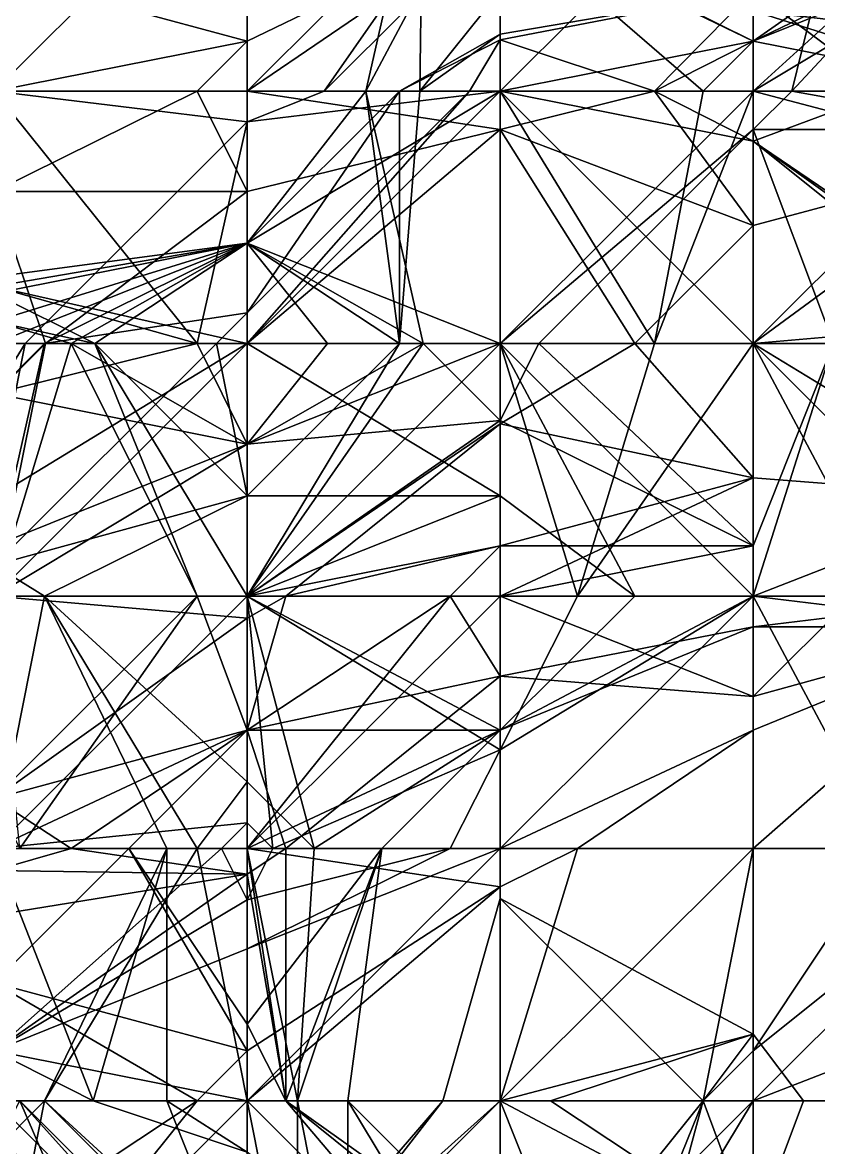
# Model space of a CAD drawing. Header units: metres. Extents: x 15 to 162, y 15 to 204.
# Drawn here: x 55.58 to 74.77, y 163.13 to 190.24 of the extents above; entities that cross this region are included whole.
import ezdxf

# ---------------------------------------------------------------- set-up
doc = ezdxf.new("R2010")
doc.units = ezdxf.units.M

msp = doc.modelspace()

# ---------------------------------------------------------------- linework, layer by layer
at = {"layer": 'fALFF_NINET_XXX_pre-post.nii', "color": 116, "linetype": 'CONTINUOUS'}
for points in [[(54.9, 194.04883, 59.032257), (54.9, 188.58333, 54.465862), (61, 194.66667, 56.267063)], [(54.9, 188.58333, 54.465862), (61, 188.58333, 54.328125), (61, 194.66667, 56.267063)], [(62.858593, 188.58333, 53.129032), (67.1, 194.66667, 54.328125), (61, 188.58333, 54.328125)], [(61, 188.58333, 54.328125), (67.1, 194.66667, 54.328125), (61, 194.66667, 56.267063)], [(62.858593, 188.58333, 53.129032), (67.1, 192.81316, 53.129032), (67.1, 194.66667, 54.328125)], [(67.1, 194.66667, 69.93939), (67.1, 188.58333, 68.49136), (63.85737, 188.58333, 70.83871)], [(65.24141, 194.66667, 70.83871), (67.1, 194.66667, 69.93939), (63.85737, 188.58333, 70.83871)], [(65.16258, 188.58333, 76.741936), (65.24141, 194.66667, 70.83871), (63.85737, 188.58333, 70.83871)], [(67.1, 191.0023, 76.741936), (65.24141, 194.66667, 70.83871), (65.16258, 188.58333, 76.741936)], [(73.2, 188.58333, 69.04007), (67.1, 188.58333, 68.49136), (73.2, 194.66667, 66.10676)], [(73.2, 194.66667, 66.10676), (67.1, 188.58333, 68.49136), (67.1, 194.66667, 69.93939)], [(73.2, 188.58333, 69.04007), (73.2, 194.66667, 66.10676), (79.3, 194.13708, 64.935486)], [(79.3, 188.58333, 75.84261), (75.62559, 194.66667, 70.83871), (73.2, 190.51546, 76.741936)], [(75.62559, 194.66667, 70.83871), (74.129295, 188.58333, 70.83871), (79.3, 194.13708, 64.935486)], [(79.3, 188.58333, 75.84261), (74.129295, 188.58333, 70.83871), (75.62559, 194.66667, 70.83871)], [(74.129295, 188.58333, 70.83871), (73.2, 188.58333, 69.04007), (79.3, 194.13708, 64.935486)], [(54.9, 191.4329, 94.451614), (61, 193.92526, 94.451614), (61, 189.79034, 100.354836)], [(61, 193.92526, 94.451614), (67.1, 192.73454, 100.354836), (61, 189.79034, 100.354836)], [(73.2, 189.79034, 47.225807), (73.2, 193.92526, 53.129032), (67.1, 192.81316, 53.129032)], [(67.1, 192.73454, 100.354836), (73.2, 193.92526, 100.354836), (73.2, 189.79034, 106.258064)], [(79.3, 192.73454, 47.225807), (79.3, 194.04883, 53.129032), (73.2, 189.79034, 47.225807)], [(73.2, 189.79034, 47.225807), (79.3, 194.04883, 53.129032), (73.2, 193.92526, 53.129032)], [(73.2, 193.92526, 100.354836), (79.3, 192.2477, 106.258064), (73.2, 189.79034, 106.258064)], [(67.1, 188.58333, 50.36384), (67.1, 192.81316, 53.129032), (62.858593, 188.58333, 53.129032)], [(71.989685, 188.58333, 47.225807), (67.1, 192.81316, 53.129032), (67.1, 188.58333, 50.36384)], [(71.989685, 188.58333, 47.225807), (73.2, 189.79034, 47.225807), (67.1, 192.81316, 53.129032)], [(67.1, 192.73454, 100.354836), (61, 188.58333, 101.52611), (61, 189.79034, 100.354836)], [(67.1, 188.58333, 105.35874), (61, 188.58333, 101.52611), (67.1, 192.73454, 100.354836)], [(67.1, 188.58333, 105.35874), (67.1, 192.73454, 100.354836), (73.2, 189.79034, 106.258064)], [(79.3, 192.73454, 47.225807), (73.2, 189.79034, 47.225807), (79.3, 188.58333, 43.197506)], [(79.3, 192.2477, 106.258064), (73.2, 188.58333, 107.42934), (73.2, 189.79034, 106.258064)], [(79.3, 188.58333, 109.81394), (73.2, 188.58333, 107.42934), (79.3, 192.2477, 106.258064)], [(54.9, 188.58333, 97.21681), (54.9, 191.4329, 94.451614), (61, 189.79034, 100.354836)], [(67.1, 191.0023, 76.741936), (65.16258, 188.58333, 76.741936), (67.1, 189.96095, 82.645164)], [(67.1, 191.0023, 76.741936), (67.1, 189.96095, 82.645164), (73.2, 191.0023, 82.645164)], [(70.817184, 188.58333, 88.548386), (73.2, 191.0023, 82.645164), (67.1, 189.81902, 88.548386)], [(67.1, 189.81902, 88.548386), (73.2, 191.0023, 82.645164), (67.1, 189.96095, 82.645164)], [(70.817184, 188.58333, 88.548386), (73.2, 188.58333, 87.37711), (73.2, 191.0023, 82.645164)], [(76.442635, 188.58333, 82.645164), (79.3, 189.81902, 76.741936), (73.2, 191.0023, 82.645164)], [(73.2, 191.0023, 82.645164), (79.3, 189.81902, 76.741936), (73.2, 190.51546, 76.741936)], [(76.442635, 188.58333, 82.645164), (73.2, 191.0023, 82.645164), (73.2, 188.58333, 87.37711)], [(79.3, 188.58333, 75.84261), (73.2, 190.51546, 76.741936), (79.3, 189.81902, 76.741936)], [(54.9, 188.58333, 97.21681), (61, 189.79034, 100.354836), (59.78968, 188.58333, 100.354836)], [(59.78968, 188.58333, 100.354836), (61, 189.79034, 100.354836), (61, 188.58333, 101.52611)], [(65.16258, 188.58333, 76.741936), (64.674416, 188.58333, 82.645164), (67.1, 189.96095, 82.645164)], [(67.1, 189.96095, 82.645164), (64.674416, 188.58333, 82.645164), (67.1, 189.81902, 88.548386)], [(64.674416, 188.58333, 82.645164), (66.35657, 188.58333, 88.548386), (67.1, 189.81902, 88.548386)], [(66.35657, 188.58333, 88.548386), (67.1, 188.58333, 89.06228), (67.1, 189.81902, 88.548386)], [(70.817184, 188.58333, 88.548386), (67.1, 189.81902, 88.548386), (67.1, 188.58333, 89.06228)], [(67.1, 188.58333, 105.35874), (73.2, 189.79034, 106.258064), (70.817184, 188.58333, 106.258064)], [(70.817184, 188.58333, 106.258064), (73.2, 189.79034, 106.258064), (73.2, 188.58333, 107.42934)], [(73.2, 188.58333, 46.05453), (73.2, 189.79034, 47.225807), (71.989685, 188.58333, 47.225807)], [(79.3, 188.58333, 43.197506), (73.2, 189.79034, 47.225807), (73.2, 188.58333, 46.05453)], [(61, 187.84192, 53.129032), (61, 188.58333, 54.328125), (54.9, 188.58333, 54.465862)], [(61, 187.84192, 53.129032), (54.9, 188.58333, 54.465862), (59.78968, 182.5, 59.032257)], [(54.9, 183.87762, 59.032257), (59.78968, 182.5, 59.032257), (54.9, 188.58333, 54.465862)], [(54.9, 186.16437, 100.354836), (54.9, 188.58333, 97.21681), (59.78968, 188.58333, 100.354836)], [(54.9, 186.16437, 100.354836), (59.78968, 188.58333, 100.354836), (61, 186.16437, 106.258064)], [(59.78968, 188.58333, 100.354836), (61, 188.58333, 101.52611), (61, 186.16437, 106.258064)], [(61, 187.84192, 53.129032), (67.1, 188.58333, 50.36384), (62.858593, 188.58333, 53.129032)], [(61, 187.84192, 53.129032), (61, 182.5, 48.786606), (67.1, 188.58333, 50.36384)], [(61, 182.5, 48.786606), (67.1, 182.5, 47.94526), (67.1, 188.58333, 50.36384)], [(61, 187.84192, 53.129032), (62.858593, 188.58333, 53.129032), (61, 188.58333, 54.328125)], [(65.24141, 182.5, 70.83871), (63.85737, 188.58333, 70.83871), (61, 184.91896, 64.935486)], [(63.85737, 188.58333, 70.83871), (67.1, 188.58333, 68.49136), (61, 184.91896, 64.935486)], [(67.1, 188.58333, 68.49136), (67.1, 182.5, 69.93939), (61, 184.91896, 64.935486)], [(61, 184.91896, 82.645164), (64.674416, 188.58333, 82.645164), (64.674416, 182.5, 76.741936)], [(61, 183.24141, 88.548386), (64.674416, 188.58333, 82.645164), (61, 184.91896, 82.645164)], [(66.35657, 188.58333, 88.548386), (64.674416, 188.58333, 82.645164), (61, 183.24141, 88.548386)], [(66.35657, 188.58333, 88.548386), (61, 183.24141, 88.548386), (61, 182.5, 89.74748)], [(66.35657, 188.58333, 88.548386), (61, 182.5, 89.74748), (67.1, 188.58333, 89.06228)], [(67.1, 188.58333, 89.06228), (61, 182.5, 89.74748), (67.1, 182.5, 90.89573)], [(61, 188.58333, 101.52611), (67.1, 188.58333, 105.35874), (67.1, 187.65657, 106.258064)], [(61, 186.16437, 106.258064), (61, 188.58333, 101.52611), (67.1, 187.65657, 106.258064)], [(65.24141, 182.5, 70.83871), (64.674416, 182.5, 76.741936), (63.85737, 188.58333, 70.83871)], [(64.674416, 182.5, 76.741936), (65.16258, 188.58333, 76.741936), (63.85737, 188.58333, 70.83871)], [(64.674416, 188.58333, 82.645164), (65.16258, 188.58333, 76.741936), (64.674416, 182.5, 76.741936)], [(70.817184, 182.5, 47.225807), (71.989685, 188.58333, 47.225807), (67.1, 188.58333, 50.36384)], [(67.1, 182.5, 47.94526), (70.817184, 182.5, 47.225807), (67.1, 188.58333, 50.36384)], [(73.2, 187.65657, 70.83871), (67.1, 182.5, 69.93939), (73.2, 188.58333, 69.04007)], [(73.2, 188.58333, 69.04007), (67.1, 182.5, 69.93939), (67.1, 188.58333, 68.49136)], [(73.2, 187.37633, 88.548386), (70.817184, 188.58333, 88.548386), (67.1, 188.58333, 89.06228)], [(73.2, 187.37633, 88.548386), (67.1, 188.58333, 89.06228), (73.2, 182.5, 91.68642)], [(73.2, 182.5, 91.68642), (67.1, 188.58333, 89.06228), (67.1, 182.5, 90.89573)], [(67.1, 187.65657, 106.258064), (67.1, 188.58333, 105.35874), (70.817184, 188.58333, 106.258064)], [(67.1, 187.65657, 106.258064), (70.817184, 188.58333, 106.258064), (73.2, 185.34956, 112.16129)], [(73.2, 188.58333, 46.05453), (70.817184, 182.5, 47.225807), (73.2, 182.5, 46.05453)], [(71.989685, 188.58333, 47.225807), (70.817184, 182.5, 47.225807), (73.2, 188.58333, 46.05453)], [(73.2, 188.58333, 87.37711), (70.817184, 188.58333, 88.548386), (73.2, 187.37633, 88.548386)], [(70.817184, 188.58333, 106.258064), (73.2, 188.58333, 107.42934), (73.2, 185.34956, 112.16129)], [(76.442635, 182.5, 41.322582), (79.3, 188.58333, 43.197506), (73.2, 182.5, 46.05453)], [(73.2, 182.5, 46.05453), (79.3, 188.58333, 43.197506), (73.2, 188.58333, 46.05453)], [(73.2, 187.65657, 70.83871), (73.2, 188.58333, 69.04007), (74.129295, 188.58333, 70.83871)], [(73.2, 187.65657, 70.83871), (74.129295, 188.58333, 70.83871), (79.3, 187.65657, 76.741936)], [(79.3, 182.5, 87.3493), (76.442635, 188.58333, 82.645164), (73.2, 187.37633, 88.548386)], [(76.442635, 188.58333, 82.645164), (73.2, 188.58333, 87.37711), (73.2, 187.37633, 88.548386)], [(73.2, 188.58333, 107.42934), (79.3, 188.58333, 109.81394), (79.3, 186.97491, 112.16129)], [(73.2, 185.34956, 112.16129), (73.2, 188.58333, 107.42934), (79.3, 186.97491, 112.16129)], [(74.129295, 188.58333, 70.83871), (79.3, 188.58333, 75.84261), (79.3, 187.65657, 76.741936)], [(61, 182.5, 48.786606), (61, 187.84192, 53.129032), (55.643436, 182.5, 53.129032)], [(61, 187.84192, 53.129032), (59.78968, 182.5, 59.032257), (55.643436, 182.5, 53.129032)], [(67.1, 187.65657, 106.258064), (61, 182.5, 109.81394), (61, 186.16437, 106.258064)], [(67.1, 182.5, 110.28637), (61, 182.5, 109.81394), (67.1, 187.65657, 106.258064)], [(73.2, 187.65657, 70.83871), (68.0293, 182.5, 70.83871), (67.1, 182.5, 69.93939)], [(67.1, 187.65657, 106.258064), (73.2, 185.34956, 112.16129), (70.34263, 182.5, 112.16129)], [(67.1, 187.65657, 106.258064), (70.34263, 182.5, 112.16129), (67.1, 182.5, 110.28637)], [(68.0293, 182.5, 70.83871), (73.2, 187.65657, 70.83871), (73.2, 182.5, 74.86701)], [(73.2, 187.65657, 70.83871), (79.3, 187.65657, 76.741936), (75.13742, 182.5, 76.741936)], [(73.2, 187.65657, 70.83871), (75.13742, 182.5, 76.741936), (73.2, 182.5, 74.86701)], [(79.3, 182.5, 87.3493), (73.2, 187.37633, 88.548386), (79.3, 183.24141, 88.548386)], [(73.2, 182.5, 91.68642), (79.3, 183.02957, 94.451614), (73.2, 187.37633, 88.548386)], [(73.2, 187.37633, 88.548386), (79.3, 183.02957, 94.451614), (79.3, 183.24141, 88.548386)], [(79.3, 186.97491, 112.16129), (73.2, 182.5, 114.92649), (73.2, 185.34956, 112.16129)], [(79.3, 182.5, 117.345055), (73.2, 182.5, 114.92649), (79.3, 186.97491, 112.16129)], [(54.9, 186.16437, 100.354836), (61, 186.16437, 106.258064), (56.13906, 182.5, 106.258064)], [(54.9, 186.16437, 100.354836), (56.13906, 182.5, 106.258064), (54.9, 182.5, 105.058975)], [(56.13906, 182.5, 106.258064), (61, 186.16437, 106.258064), (61, 182.5, 109.81394)], [(70.34263, 182.5, 112.16129), (73.2, 185.34956, 112.16129), (73.2, 182.5, 114.92649)], [(61, 182.5, 60.203533), (54.9, 183.87762, 59.032257), (61, 184.91896, 64.935486)], [(61, 184.91896, 64.935486), (54.9, 183.87762, 59.032257), (54.9, 184.10843, 64.935486)], [(56.758595, 182.5, 70.83871), (61, 184.91896, 64.935486), (54.9, 183.02957, 70.83871)], [(54.9, 183.02957, 70.83871), (61, 184.91896, 64.935486), (54.9, 184.10843, 64.935486)], [(54.9, 182.5, 81.473885), (56.110317, 182.5, 82.645164), (61, 184.91896, 82.645164)], [(54.9, 182.5, 81.473885), (61, 184.91896, 82.645164), (54.9, 183.70474, 76.741936)], [(57.32559, 182.5, 76.741936), (54.9, 183.70474, 76.741936), (61, 184.91896, 82.645164)], [(61, 184.91896, 82.645164), (56.110317, 182.5, 82.645164), (61, 183.24141, 88.548386)], [(56.758595, 182.5, 70.83871), (61, 182.5, 68.07352), (61, 184.91896, 64.935486)], [(61, 182.5, 80.29782), (57.32559, 182.5, 76.741936), (61, 184.91896, 82.645164)], [(62.93742, 182.5, 64.935486), (61, 182.5, 60.203533), (61, 184.91896, 64.935486)], [(65.24141, 182.5, 70.83871), (61, 184.91896, 64.935486), (61, 182.5, 68.07352)], [(62.93742, 182.5, 64.935486), (61, 184.91896, 64.935486), (67.1, 182.5, 69.93939)], [(61, 184.91896, 82.645164), (64.674416, 182.5, 76.741936), (61, 182.5, 80.29782)], [(61, 182.5, 60.203533), (59.78968, 182.5, 59.032257), (54.9, 183.87762, 59.032257)], [(54.9, 183.70474, 76.741936), (57.32559, 182.5, 76.741936), (54.9, 183.02957, 70.83871)], [(57.32559, 182.5, 76.741936), (56.758595, 182.5, 70.83871), (54.9, 183.02957, 70.83871)], [(56.110317, 182.5, 82.645164), (60.256565, 182.5, 88.548386), (61, 183.24141, 88.548386)], [(60.256565, 182.5, 88.548386), (61, 182.5, 89.74748), (61, 183.24141, 88.548386)], [(73.2, 182.5, 91.68642), (77.44141, 182.5, 94.451614), (79.3, 183.02957, 94.451614)], [(54.9, 178.79297, 53.129032), (61, 182.5, 48.786606), (55.643436, 182.5, 53.129032)], [(54.9, 178.79297, 53.129032), (54.9, 176.41667, 51.957756), (61, 182.5, 48.786606)], [(54.9, 176.41667, 51.957756), (61, 176.41667, 47.82535), (61, 182.5, 48.786606)], [(54.9, 181.29526, 59.032257), (54.9, 178.79297, 53.129032), (55.643436, 182.5, 53.129032)], [(59.78968, 182.5, 59.032257), (54.9, 181.29526, 59.032257), (55.643436, 182.5, 53.129032)], [(59.78968, 182.5, 59.032257), (61, 180.08104, 64.935486), (54.9, 181.29526, 59.032257)], [(54.9, 176.41667, 66.10676), (61, 180.08104, 64.935486), (56.758595, 182.5, 70.83871)], [(54.9, 176.41667, 66.10676), (56.758595, 182.5, 70.83871), (59.78968, 176.41667, 70.83871)], [(56.110317, 182.5, 82.645164), (54.9, 182.5, 81.473885), (54.9, 181.293, 82.645164)], [(54.9, 177.15808, 88.548386), (56.110317, 182.5, 82.645164), (54.9, 181.293, 82.645164)], [(60.256565, 182.5, 88.548386), (56.110317, 182.5, 82.645164), (54.9, 177.15808, 88.548386)], [(54.9, 177.15808, 88.548386), (61, 178.83563, 94.451614), (60.256565, 182.5, 88.548386)], [(54.9, 181.26433, 106.258064), (54.9, 182.5, 105.058975), (56.13906, 182.5, 106.258064)], [(56.13906, 182.5, 106.258064), (54.9, 176.41667, 109.81394), (54.9, 181.26433, 106.258064)], [(56.13906, 182.5, 106.258064), (61, 182.5, 109.81394), (54.9, 176.41667, 109.81394)], [(61, 182.5, 109.81394), (61, 176.41667, 110.9622), (54.9, 176.41667, 109.81394)], [(56.758595, 182.5, 70.83871), (61, 180.08104, 64.935486), (61, 182.5, 68.07352)], [(59.78968, 176.41667, 70.83871), (56.758595, 182.5, 70.83871), (57.32559, 182.5, 76.741936)], [(61, 176.41667, 72.00999), (57.32559, 182.5, 76.741936), (61, 178.83563, 76.741936)], [(61, 176.41667, 72.00999), (59.78968, 176.41667, 70.83871), (57.32559, 182.5, 76.741936)], [(61, 182.5, 80.29782), (61, 178.83563, 76.741936), (57.32559, 182.5, 76.741936)], [(59.78968, 182.5, 59.032257), (61, 182.5, 60.203533), (61, 180.08104, 64.935486)], [(60.256565, 182.5, 88.548386), (61, 178.83563, 94.451614), (61, 182.5, 89.74748)], [(67.1, 176.41667, 47.7397), (67.1, 182.5, 47.94526), (61, 176.41667, 47.82535)], [(67.1, 182.5, 47.94526), (61, 182.5, 48.786606), (61, 176.41667, 47.82535)], [(61, 180.08104, 64.935486), (61, 182.5, 60.203533), (62.93742, 182.5, 64.935486)], [(65.24141, 182.5, 70.83871), (61, 182.5, 68.07352), (61, 180.08104, 64.935486)], [(65.24141, 182.5, 70.83871), (61, 180.08104, 64.935486), (67.1, 180.64648, 70.83871)], [(62.93742, 182.5, 64.935486), (67.1, 182.5, 69.93939), (61, 180.08104, 64.935486)], [(67.1, 182.5, 69.93939), (67.1, 180.64648, 70.83871), (61, 180.08104, 64.935486)], [(64.674416, 182.5, 76.741936), (65.24141, 182.5, 70.83871), (61, 176.41667, 72.00999)], [(64.674416, 182.5, 76.741936), (61, 176.41667, 72.00999), (61, 178.83563, 76.741936)], [(65.24141, 182.5, 70.83871), (67.1, 180.64648, 70.83871), (61, 176.41667, 72.00999)], [(64.674416, 182.5, 76.741936), (61, 178.83563, 76.741936), (61, 182.5, 80.29782)], [(61, 182.5, 89.74748), (67.1, 178.83563, 94.451614), (67.1, 182.5, 90.89573)], [(61, 178.83563, 94.451614), (67.1, 178.83563, 94.451614), (61, 182.5, 89.74748)], [(67.1, 180.56787, 112.16129), (61, 176.41667, 110.9622), (67.1, 182.5, 110.28637)], [(67.1, 182.5, 110.28637), (61, 176.41667, 110.9622), (61, 182.5, 109.81394)], [(68.958595, 176.41667, 47.225807), (70.817184, 182.5, 47.225807), (67.1, 182.5, 47.94526)], [(67.1, 176.41667, 47.7397), (68.958595, 176.41667, 47.225807), (67.1, 182.5, 47.94526)], [(67.1, 180.64648, 70.83871), (67.1, 182.5, 69.93939), (68.0293, 182.5, 70.83871)], [(68.0293, 182.5, 70.83871), (73.2, 177.62367, 76.741936), (67.1, 180.64648, 70.83871)], [(70.34263, 176.41667, 94.451614), (67.1, 182.5, 90.89573), (67.1, 178.83563, 94.451614)], [(70.34263, 176.41667, 94.451614), (73.2, 176.41667, 90.34702), (67.1, 182.5, 90.89573)], [(73.2, 176.41667, 90.34702), (73.2, 182.5, 91.68642), (67.1, 182.5, 90.89573)], [(67.1, 180.56787, 112.16129), (67.1, 182.5, 110.28637), (70.34263, 182.5, 112.16129)], [(70.34263, 182.5, 112.16129), (73.2, 179.26624, 118.064514), (67.1, 180.56787, 112.16129)], [(68.0293, 182.5, 70.83871), (73.2, 182.5, 74.86701), (73.2, 177.62367, 76.741936)], [(73.2, 182.5, 46.05453), (68.958595, 176.41667, 47.225807), (73.2, 176.41667, 44.460613)], [(70.817184, 182.5, 47.225807), (68.958595, 176.41667, 47.225807), (73.2, 182.5, 46.05453)], [(70.34263, 182.5, 112.16129), (73.2, 182.5, 114.92649), (73.2, 179.26624, 118.064514)], [(76.442635, 176.41667, 41.322582), (76.442635, 182.5, 41.322582), (73.2, 182.5, 46.05453)], [(73.2, 176.41667, 44.460613), (76.442635, 176.41667, 41.322582), (73.2, 182.5, 46.05453)], [(73.2, 177.62367, 76.741936), (73.2, 182.5, 74.86701), (75.13742, 182.5, 76.741936)], [(73.2, 176.41667, 77.91321), (73.2, 177.62367, 76.741936), (75.13742, 182.5, 76.741936)], [(73.2, 176.41667, 77.91321), (75.13742, 182.5, 76.741936), (75.62559, 176.41667, 82.645164)], [(77.44141, 182.5, 94.451614), (73.2, 182.5, 91.68642), (79.3, 176.41667, 90.34702)], [(73.2, 182.5, 91.68642), (73.2, 176.41667, 90.34702), (79.3, 176.41667, 90.34702)], [(73.2, 182.5, 114.92649), (79.3, 182.5, 117.345055), (79.3, 178.79297, 118.064514)], [(73.2, 179.26624, 118.064514), (73.2, 182.5, 114.92649), (79.3, 178.79297, 118.064514)], [(54.9, 181.29526, 59.032257), (61, 180.08104, 64.935486), (54.9, 177.62367, 64.935486)], [(67.1, 180.64648, 70.83871), (67.1, 177.62367, 76.741936), (61, 176.41667, 72.00999)], [(67.1, 180.56787, 112.16129), (61.9293, 176.41667, 112.16129), (61, 176.41667, 110.9622)], [(67.1, 180.56787, 112.16129), (67.1, 177.62367, 118.064514), (61.9293, 176.41667, 112.16129)], [(67.1, 180.64648, 70.83871), (73.2, 177.62367, 76.741936), (67.1, 177.62367, 76.741936)], [(67.1, 180.56787, 112.16129), (73.2, 179.26624, 118.064514), (67.1, 177.62367, 118.064514)], [(54.9, 176.41667, 66.10676), (54.9, 177.62367, 64.935486), (61, 180.08104, 64.935486)], [(73.2, 179.26624, 118.064514), (67.1, 176.41667, 119.23579), (67.1, 177.62367, 118.064514)], [(73.2, 176.41667, 120.82972), (67.1, 176.41667, 119.23579), (73.2, 179.26624, 118.064514)], [(79.3, 178.79297, 118.064514), (73.2, 176.41667, 120.82972), (73.2, 179.26624, 118.064514)], [(54.9, 177.15808, 88.548386), (56.110317, 176.41667, 94.451614), (61, 178.83563, 94.451614)], [(56.110317, 176.41667, 94.451614), (61, 176.41667, 96.01242), (61, 178.83563, 94.451614)], [(67.1, 178.83563, 94.451614), (61, 178.83563, 94.451614), (61, 176.41667, 96.01242)], [(67.1, 176.41667, 96.798965), (67.1, 178.83563, 94.451614), (61, 176.41667, 96.01242)], [(70.34263, 176.41667, 94.451614), (67.1, 178.83563, 94.451614), (67.1, 176.41667, 96.798965)], [(79.3, 176.41667, 120.37046), (73.2, 176.41667, 120.82972), (79.3, 178.79297, 118.064514)], [(65.88968, 176.41667, 76.741936), (61, 176.41667, 72.00999), (67.1, 177.62367, 76.741936)], [(61.9293, 176.41667, 112.16129), (67.1, 177.62367, 118.064514), (65.88968, 176.41667, 118.064514)], [(67.1, 177.62367, 76.741936), (67.1, 176.41667, 77.91321), (65.88968, 176.41667, 76.741936)], [(65.88968, 176.41667, 118.064514), (67.1, 177.62367, 118.064514), (67.1, 176.41667, 119.23579)], [(73.2, 177.62367, 76.741936), (67.1, 176.41667, 77.91321), (67.1, 177.62367, 76.741936)], [(73.2, 176.41667, 77.91321), (67.1, 176.41667, 77.91321), (73.2, 177.62367, 76.741936)], [(54.9, 177.15808, 88.548386), (54.9, 176.41667, 92.14567), (56.110317, 176.41667, 94.451614)], [(61, 170.95117, 53.129032), (61, 176.41667, 47.82535), (54.9, 170.33333, 48.562637)], [(61, 176.41667, 47.82535), (54.9, 176.41667, 51.957756), (54.9, 170.33333, 48.562637)], [(54.9, 171.54034, 70.83871), (55.51953, 170.33333, 64.935486), (59.78968, 176.41667, 70.83871)], [(54.9, 176.41667, 66.10676), (59.78968, 176.41667, 70.83871), (55.51953, 170.33333, 64.935486)], [(54.9, 171.54034, 70.83871), (59.78968, 176.41667, 70.83871), (61, 173.1829, 76.741936)], [(54.9, 170.33333, 90.42331), (56.110317, 176.41667, 94.451614), (54.9, 176.41667, 92.14567)], [(54.9, 170.33333, 90.42331), (59.06258, 170.33333, 94.451614), (56.110317, 176.41667, 94.451614)], [(54.9, 176.41667, 109.81394), (61, 176.41667, 110.9622), (61, 175.88708, 112.16129)], [(54.9, 171.54034, 112.16129), (54.9, 176.41667, 109.81394), (61, 175.88708, 112.16129)], [(61, 171.94176, 100.354836), (61, 176.41667, 96.01242), (56.110317, 176.41667, 94.451614)], [(61, 171.94176, 100.354836), (56.110317, 176.41667, 94.451614), (59.79196, 170.33333, 100.354836)], [(59.79196, 170.33333, 100.354836), (56.110317, 176.41667, 94.451614), (59.06258, 170.33333, 94.451614)], [(59.78968, 176.41667, 70.83871), (61, 176.41667, 72.00999), (61, 173.1829, 76.741936)], [(67.1, 172.70964, 47.225807), (67.1, 176.41667, 47.7397), (61, 176.41667, 47.82535)], [(67.1, 172.70964, 47.225807), (61, 176.41667, 47.82535), (61.61953, 170.33333, 53.129032)], [(61, 170.95117, 53.129032), (61.61953, 170.33333, 53.129032), (61, 176.41667, 47.82535)], [(61, 173.1829, 76.741936), (61, 176.41667, 72.00999), (65.88968, 176.41667, 76.741936)], [(61, 173.1829, 76.741936), (65.88968, 176.41667, 76.741936), (67.1, 174.48454, 82.645164)], [(67.1, 173.1829, 94.451614), (67.1, 176.41667, 96.798965), (61, 176.41667, 96.01242)], [(67.1, 173.1829, 94.451614), (61, 176.41667, 96.01242), (62.612827, 170.33333, 100.354836)], [(61, 171.94176, 100.354836), (62.612827, 170.33333, 100.354836), (61, 176.41667, 96.01242)], [(61, 175.88708, 112.16129), (61, 176.41667, 110.9622), (61.9293, 176.41667, 112.16129)], [(61, 173.1829, 118.064514), (61, 175.88708, 112.16129), (61.9293, 176.41667, 112.16129)], [(65.88968, 176.41667, 118.064514), (61, 173.1829, 118.064514), (61.9293, 176.41667, 112.16129)], [(65.88968, 176.41667, 118.064514), (61, 170.33333, 120.82972), (61, 173.1829, 118.064514)], [(65.88968, 176.41667, 118.064514), (67.1, 176.41667, 119.23579), (61, 170.33333, 120.82972)], [(67.1, 176.41667, 119.23579), (67.1, 170.33333, 122.76865), (61, 170.33333, 120.82972)], [(65.88968, 176.41667, 76.741936), (67.1, 176.41667, 77.91321), (67.1, 174.48454, 82.645164)], [(67.1, 172.70964, 47.225807), (73.2, 176.41667, 44.460613), (68.958595, 176.41667, 47.225807)], [(67.1, 172.70964, 47.225807), (67.1, 170.33333, 46.05453), (73.2, 176.41667, 44.460613)], [(67.1, 170.33333, 46.05453), (73.2, 170.33333, 42.659412), (73.2, 176.41667, 44.460613)], [(67.1, 172.70964, 47.225807), (68.958595, 176.41667, 47.225807), (67.1, 176.41667, 47.7397)], [(67.1, 176.41667, 77.91321), (73.2, 176.41667, 77.91321), (73.2, 173.9977, 82.645164)], [(67.1, 174.48454, 82.645164), (67.1, 176.41667, 77.91321), (73.2, 173.9977, 82.645164)], [(73.2, 176.41667, 90.34702), (70.34263, 176.41667, 94.451614), (67.1, 173.1829, 94.451614)], [(73.2, 176.41667, 90.34702), (67.1, 173.1829, 94.451614), (73.2, 175.67526, 88.548386)], [(67.1, 173.1829, 94.451614), (70.34263, 176.41667, 94.451614), (67.1, 176.41667, 96.798965)], [(73.2, 173.1829, 123.96774), (67.1, 170.33333, 122.76865), (73.2, 176.41667, 120.82972)], [(73.2, 176.41667, 120.82972), (67.1, 170.33333, 122.76865), (67.1, 176.41667, 119.23579)], [(76.442635, 170.33333, 41.322582), (76.442635, 176.41667, 41.322582), (73.2, 176.41667, 44.460613)], [(73.2, 170.33333, 42.659412), (76.442635, 170.33333, 41.322582), (73.2, 176.41667, 44.460613)], [(73.2, 173.9977, 82.645164), (73.2, 176.41667, 77.91321), (75.62559, 176.41667, 82.645164)], [(75.62559, 176.41667, 82.645164), (79.3, 175.67526, 88.548386), (73.2, 173.9977, 82.645164)], [(73.2, 175.67526, 88.548386), (79.3, 175.67526, 88.548386), (79.3, 176.41667, 90.34702)], [(73.2, 176.41667, 90.34702), (73.2, 175.67526, 88.548386), (79.3, 176.41667, 90.34702)], [(73.2, 176.41667, 120.82972), (79.3, 176.41667, 120.37046), (79.3, 175.67526, 123.96774)], [(73.2, 173.1829, 123.96774), (73.2, 176.41667, 120.82972), (79.3, 175.67526, 123.96774)], [(54.9, 171.54034, 112.16129), (61, 175.88708, 112.16129), (61, 173.1829, 118.064514)], [(73.2, 173.9977, 82.645164), (73.2, 175.67526, 88.548386), (67.1, 174.48454, 82.645164)], [(67.1, 174.48454, 82.645164), (73.2, 175.67526, 88.548386), (67.1, 174.48454, 88.548386)], [(73.2, 175.67526, 88.548386), (67.1, 173.1829, 94.451614), (67.1, 174.48454, 88.548386)], [(73.2, 173.9977, 82.645164), (79.3, 175.67526, 88.548386), (73.2, 175.67526, 88.548386)], [(79.3, 175.67526, 123.96774), (73.2, 170.33333, 126.73294), (73.2, 173.1829, 123.96774)], [(79.3, 170.33333, 129.1515), (73.2, 170.33333, 126.73294), (79.3, 175.67526, 123.96774)], [(61, 173.1829, 76.741936), (67.1, 174.48454, 82.645164), (61.9293, 170.33333, 82.645164)], [(61.9293, 170.33333, 82.645164), (67.1, 174.48454, 82.645164), (61, 173.1829, 88.548386)], [(67.1, 174.48454, 82.645164), (67.1, 174.48454, 88.548386), (61, 173.1829, 88.548386)], [(61, 173.1829, 88.548386), (67.1, 174.48454, 88.548386), (67.1, 173.1829, 94.451614)], [(54.9, 171.54034, 70.83871), (61, 173.1829, 76.741936), (56.758595, 170.33333, 76.741936)], [(54.9, 170.33333, 113.33256), (61, 173.1829, 118.064514), (58.14263, 170.33333, 118.064514)], [(54.9, 170.33333, 113.33256), (54.9, 171.54034, 112.16129), (61, 173.1829, 118.064514)], [(56.758595, 170.33333, 76.741936), (61, 173.1829, 76.741936), (61, 170.33333, 80.84652)], [(61, 170.33333, 84.4438), (61, 173.1829, 88.548386), (58.14263, 170.33333, 88.548386)], [(61, 170.33333, 91.31358), (58.14263, 170.33333, 88.548386), (61, 173.1829, 88.548386)], [(58.14263, 170.33333, 118.064514), (61, 173.1829, 118.064514), (61, 170.33333, 120.82972)], [(61, 173.1829, 76.741936), (61.9293, 170.33333, 82.645164), (61, 170.33333, 80.84652)], [(61.9293, 170.33333, 82.645164), (61, 173.1829, 88.548386), (61, 170.33333, 84.4438)], [(61, 170.33333, 91.31358), (67.1, 173.1829, 94.451614), (64.24263, 170.33333, 94.451614)], [(61, 170.33333, 91.31358), (61, 173.1829, 88.548386), (67.1, 173.1829, 94.451614)], [(67.1, 173.1829, 94.451614), (62.612827, 170.33333, 100.354836), (64.24263, 170.33333, 94.451614)], [(73.2, 173.1829, 123.96774), (68.958595, 170.33333, 123.96774), (67.1, 170.33333, 122.76865)], [(68.958595, 170.33333, 123.96774), (73.2, 173.1829, 123.96774), (73.2, 170.33333, 126.73294)], [(67.1, 172.70964, 47.225807), (61.61953, 170.33333, 53.129032), (65.88968, 170.33333, 47.225807)], [(67.1, 170.33333, 46.05453), (67.1, 172.70964, 47.225807), (65.88968, 170.33333, 47.225807)], [(59.79196, 170.33333, 100.354836), (61, 170.33333, 102.70219), (61, 171.94176, 100.354836)], [(62.612827, 170.33333, 100.354836), (61, 171.94176, 100.354836), (61, 170.33333, 102.70219)], [(54.9, 171.54034, 70.83871), (56.758595, 170.33333, 76.741936), (54.9, 170.33333, 73.14466)], [(61, 170.95117, 53.129032), (54.9, 170.33333, 48.562637), (60.38047, 170.33333, 53.129032)], [(60.38047, 170.33333, 53.129032), (61, 170.33333, 53.64293), (61, 170.95117, 53.129032)], [(61.61953, 170.33333, 53.129032), (61, 170.95117, 53.129032), (61, 170.33333, 53.64293)], [(60.38047, 170.33333, 53.129032), (54.9, 170.33333, 48.562637), (54.9, 165.457, 47.225807)], [(60.38047, 170.33333, 53.129032), (54.9, 165.457, 47.225807), (61, 169.09766, 53.129032)], [(54.9, 169.80376, 76.741936), (54.9, 170.33333, 73.14466), (56.758595, 170.33333, 76.741936)], [(56.758595, 170.33333, 76.741936), (61, 169.7155, 82.645164), (54.9, 169.80376, 76.741936)], [(54.9, 165.457, 88.548386), (57.282814, 164.25, 88.548386), (54.9, 170.33333, 90.42331)], [(57.282814, 164.25, 88.548386), (59.06258, 170.33333, 94.451614), (54.9, 170.33333, 90.42331)], [(54.9, 167.09956, 118.064514), (54.9, 170.33333, 113.33256), (58.14263, 170.33333, 118.064514)], [(54.9, 167.09956, 118.064514), (58.14263, 170.33333, 118.064514), (61, 165.457, 123.96774)], [(59.06258, 164.25, 94.451614), (56.110317, 164.25, 100.354836), (59.06258, 170.33333, 94.451614)], [(56.110317, 164.25, 100.354836), (59.79196, 170.33333, 100.354836), (59.06258, 170.33333, 94.451614)], [(56.110317, 164.25, 100.354836), (61, 164.25, 101.91564), (59.79196, 170.33333, 100.354836)], [(56.758595, 170.33333, 76.741936), (61, 170.33333, 80.84652), (61, 169.7155, 82.645164)], [(57.282814, 164.25, 88.548386), (59.06258, 164.25, 94.451614), (59.06258, 170.33333, 94.451614)], [(61, 170.33333, 84.4438), (58.14263, 170.33333, 88.548386), (61, 166.10352, 88.548386)], [(61, 166.10352, 88.548386), (58.14263, 170.33333, 88.548386), (61, 170.33333, 91.31358)], [(58.14263, 170.33333, 118.064514), (61, 170.33333, 120.82972), (61, 165.457, 123.96774)], [(61, 164.25, 101.91564), (61, 170.33333, 102.70219), (59.79196, 170.33333, 100.354836)], [(61, 169.09766, 53.129032), (61, 170.33333, 53.64293), (60.38047, 170.33333, 53.129032)], [(61, 167.91437, 47.225807), (67.1, 170.33333, 46.05453), (65.88968, 170.33333, 47.225807)], [(61, 167.91437, 47.225807), (61, 164.25, 43.669926), (67.1, 170.33333, 46.05453)], [(61, 164.25, 43.669926), (67.1, 164.25, 42.88338), (67.1, 170.33333, 46.05453)], [(61, 169.09766, 53.129032), (61, 167.91437, 47.225807), (65.88968, 170.33333, 47.225807)], [(61.61953, 170.33333, 53.129032), (61, 169.09766, 53.129032), (65.88968, 170.33333, 47.225807)], [(61, 169.09766, 53.129032), (61.61953, 170.33333, 53.129032), (61, 170.33333, 53.64293)], [(61, 169.7155, 82.645164), (61, 170.33333, 80.84652), (61.9293, 170.33333, 82.645164)], [(61, 170.33333, 84.4438), (61, 166.10352, 88.548386), (61.9293, 164.25, 88.548386)], [(61, 170.33333, 84.4438), (61.9293, 164.25, 88.548386), (61.9293, 170.33333, 82.645164)], [(61, 169.7155, 82.645164), (61.9293, 170.33333, 82.645164), (61.9293, 164.25, 88.548386)], [(61, 166.10352, 88.548386), (61, 170.33333, 91.31358), (64.24263, 170.33333, 94.451614)], [(61, 166.10352, 88.548386), (64.24263, 170.33333, 94.451614), (61.9293, 164.25, 88.548386)], [(62.20804, 164.25, 100.354836), (62.612827, 170.33333, 100.354836), (61, 170.33333, 102.70219)], [(61, 164.25, 101.91564), (62.20804, 164.25, 100.354836), (61, 170.33333, 102.70219)], [(61, 170.33333, 120.82972), (67.1, 170.33333, 122.76865), (67.1, 169.40657, 123.96774)], [(61, 165.457, 123.96774), (61, 170.33333, 120.82972), (67.1, 169.40657, 123.96774)], [(61.9293, 164.25, 88.548386), (64.24263, 170.33333, 94.451614), (63.425587, 164.25, 94.451614)], [(63.425587, 164.25, 94.451614), (64.24263, 170.33333, 94.451614), (62.20804, 164.25, 100.354836)], [(62.20804, 164.25, 100.354836), (64.24263, 170.33333, 94.451614), (62.612827, 170.33333, 100.354836)], [(71.989685, 164.25, 41.322582), (73.2, 170.33333, 42.659412), (67.1, 164.25, 42.88338)], [(67.1, 164.25, 42.88338), (73.2, 170.33333, 42.659412), (67.1, 170.33333, 46.05453)], [(67.1, 169.40657, 123.96774), (67.1, 170.33333, 122.76865), (68.958595, 170.33333, 123.96774)], [(68.958595, 170.33333, 123.96774), (67.1, 164.25, 127.99605), (67.1, 169.40657, 123.96774)], [(68.958595, 170.33333, 123.96774), (73.2, 170.33333, 126.73294), (67.1, 164.25, 127.99605)], [(73.2, 170.33333, 126.73294), (73.2, 164.25, 129.27142), (67.1, 164.25, 127.99605)], [(71.989685, 164.25, 41.322582), (73.2, 165.457, 41.322582), (73.2, 170.33333, 42.659412)], [(73.2, 165.457, 41.322582), (79.3, 170.33333, 38.557384), (76.442635, 170.33333, 41.322582)], [(73.2, 165.457, 41.322582), (73.2, 164.25, 40.151306), (79.3, 170.33333, 38.557384)], [(73.2, 164.25, 40.151306), (79.3, 164.25, 36.756184), (79.3, 170.33333, 38.557384)], [(73.2, 165.457, 41.322582), (76.442635, 170.33333, 41.322582), (73.2, 170.33333, 42.659412)], [(79.3, 166.6263, 129.87097), (73.2, 164.25, 129.27142), (79.3, 170.33333, 129.1515)], [(79.3, 170.33333, 129.1515), (73.2, 164.25, 129.27142), (73.2, 170.33333, 126.73294)], [(54.9, 169.80376, 76.741936), (61, 169.7155, 82.645164), (54.9, 168.72491, 82.645164)], [(61, 169.7155, 82.645164), (61, 164.25, 87.94884), (54.9, 165.457, 88.548386)], [(61, 169.7155, 82.645164), (54.9, 165.457, 88.548386), (54.9, 168.72491, 82.645164)], [(61, 164.25, 87.94884), (61, 169.7155, 82.645164), (61.9293, 164.25, 88.548386)], [(67.1, 169.40657, 123.96774), (61, 164.25, 125.139015), (61, 165.457, 123.96774)], [(67.1, 164.25, 127.99605), (61, 164.25, 125.139015), (67.1, 169.40657, 123.96774)], [(61, 169.09766, 53.129032), (54.9, 165.457, 47.225807), (61, 167.91437, 47.225807)], [(67.1, 164.25, 63.59865), (65.718605, 164.25, 64.935486), (67.1, 169.12633, 64.935486)], [(65.718605, 164.25, 64.935486), (67.1, 164.25, 69.667435), (67.1, 169.12633, 64.935486)], [(71.989685, 164.25, 64.935486), (67.1, 164.25, 63.59865), (67.1, 169.12633, 64.935486)], [(67.1, 164.25, 69.667435), (73.2, 165.85843, 70.83871), (67.1, 169.12633, 64.935486)], [(71.989685, 164.25, 64.935486), (67.1, 169.12633, 64.935486), (73.2, 165.85843, 70.83871)], [(61, 167.91437, 47.225807), (54.9, 165.457, 47.225807), (61, 164.25, 43.669926)], [(54.9, 167.09956, 118.064514), (61, 165.457, 123.96774), (59.78968, 164.25, 123.96774)], [(54.9, 167.09956, 118.064514), (59.78968, 164.25, 123.96774), (54.9, 164.25, 120.82972)], [(79.3, 166.6263, 129.87097), (76.91719, 164.25, 129.87097), (73.2, 164.25, 129.27142)], [(67.1, 164.25, 69.667435), (68.31032, 164.25, 70.83871), (73.2, 165.85843, 70.83871)], [(68.31032, 164.25, 70.83871), (73.2, 164.25, 73.18605), (73.2, 165.85843, 70.83871)], [(73.2, 164.25, 66.10676), (71.989685, 164.25, 64.935486), (73.2, 165.85843, 70.83871)], [(74.408035, 164.25, 70.83871), (73.2, 164.25, 66.10676), (73.2, 165.85843, 70.83871)], [(74.408035, 164.25, 70.83871), (73.2, 165.85843, 70.83871), (73.2, 164.25, 73.18605)], [(61, 164.25, 43.669926), (54.9, 165.457, 47.225807), (54.9, 164.25, 46.05453)], [(54.9, 165.457, 88.548386), (61, 164.25, 87.94884), (57.282814, 164.25, 88.548386)], [(59.78968, 164.25, 123.96774), (61, 165.457, 123.96774), (61, 164.25, 125.139015)], [(73.2, 164.25, 40.151306), (73.2, 165.457, 41.322582), (71.989685, 164.25, 41.322582)], [(61, 158.16667, 43.669926), (61, 164.25, 43.669926), (54.9, 158.16667, 44.460613)], [(61, 164.25, 43.669926), (54.9, 164.25, 46.05453), (54.9, 158.16667, 44.460613)], [(58.14263, 158.16667, 59.032257), (54.9, 163.043, 59.032257), (55.51953, 164.25, 64.935486)], [(57.32559, 158.16667, 70.83871), (54.9, 164.25, 66.73412), (54.9, 161.40044, 70.83871)], [(61, 158.16667, 66.134575), (54.9, 164.25, 66.73412), (57.32559, 158.16667, 70.83871)], [(61, 158.16667, 66.134575), (55.51953, 164.25, 64.935486), (54.9, 164.25, 66.73412)], [(61, 159.37367, 94.451614), (54.9, 158.16667, 98.47992), (56.110317, 164.25, 100.354836)], [(54.9, 158.16667, 98.47992), (54.9, 163.043, 100.354836), (56.110317, 164.25, 100.354836)], [(54.9, 163.043, 100.354836), (61, 159.77509, 106.258064), (56.110317, 164.25, 100.354836)], [(54.9, 161.01624, 123.96774), (54.9, 164.25, 120.82972), (59.78968, 164.25, 123.96774)], [(59.78968, 164.25, 123.96774), (54.9, 158.16667, 126.73294), (54.9, 161.01624, 123.96774)], [(59.78968, 164.25, 123.96774), (61, 164.25, 125.139015), (54.9, 158.16667, 126.73294)], [(61, 164.25, 125.139015), (61, 158.16667, 129.1515), (54.9, 158.16667, 126.73294)], [(58.14263, 158.16667, 59.032257), (55.51953, 164.25, 64.935486), (61, 158.7845, 64.935486)], [(61, 158.16667, 66.134575), (61, 158.7845, 64.935486), (55.51953, 164.25, 64.935486)], [(61, 159.37367, 94.451614), (56.110317, 164.25, 100.354836), (59.06258, 164.25, 94.451614)], [(56.110317, 164.25, 100.354836), (61, 159.77509, 106.258064), (61, 164.25, 101.91564)], [(61, 164.25, 87.94884), (61, 163.01433, 88.548386), (57.282814, 164.25, 88.548386)], [(57.282814, 164.25, 88.548386), (61, 163.01433, 88.548386), (59.06258, 164.25, 94.451614)], [(61, 163.01433, 88.548386), (61, 159.37367, 94.451614), (59.06258, 164.25, 94.451614)], [(67.1, 158.16667, 42.88338), (67.1, 164.25, 42.88338), (61, 158.16667, 43.669926)], [(67.1, 164.25, 42.88338), (61, 164.25, 43.669926), (61, 158.16667, 43.669926)], [(61, 158.7845, 64.935486), (65.718605, 164.25, 64.935486), (67.1, 164.25, 63.59865)], [(61, 158.7845, 64.935486), (67.1, 164.25, 63.59865), (61, 158.16667, 63.136845)], [(61, 158.16667, 63.136845), (67.1, 164.25, 63.59865), (67.1, 158.16667, 63.766415)], [(65.718605, 164.25, 64.935486), (61, 158.7845, 64.935486), (61, 158.16667, 66.134575)], [(65.718605, 164.25, 64.935486), (61, 158.16667, 66.134575), (67.1, 164.25, 69.667435)], [(67.1, 164.25, 69.667435), (61, 158.16667, 66.134575), (67.1, 158.16667, 68.07352)], [(61.9293, 164.25, 88.548386), (67.1, 158.16667, 87.37932), (61, 164.25, 87.94884)], [(61, 163.01433, 88.548386), (61, 164.25, 87.94884), (67.1, 158.16667, 87.37932)], [(61, 164.25, 101.91564), (61, 159.77509, 106.258064), (62.20804, 158.16667, 106.258064)], [(61, 164.25, 101.91564), (62.20804, 158.16667, 106.258064), (62.20804, 164.25, 100.354836)], [(67.1, 158.16667, 129.27142), (61, 158.16667, 129.1515), (67.1, 164.25, 127.99605)], [(67.1, 164.25, 127.99605), (61, 158.16667, 129.1515), (61, 164.25, 125.139015)], [(61.9293, 164.25, 88.548386), (67.1, 160.09879, 88.548386), (67.1, 158.16667, 87.37932)], [(67.1, 160.09879, 88.548386), (61.9293, 164.25, 88.548386), (67.1, 160.58563, 94.451614)], [(67.1, 160.58563, 94.451614), (61.9293, 164.25, 88.548386), (63.425587, 164.25, 94.451614)], [(63.425587, 164.25, 94.451614), (62.20804, 164.25, 100.354836), (63.425587, 158.16667, 100.354836)], [(62.20804, 164.25, 100.354836), (62.20804, 158.16667, 106.258064), (63.425587, 158.16667, 100.354836)], [(67.1, 160.58563, 94.451614), (63.425587, 164.25, 94.451614), (67.1, 158.16667, 96.798965)], [(63.425587, 164.25, 94.451614), (63.425587, 158.16667, 100.354836), (67.1, 158.16667, 96.798965)], [(69.52559, 158.16667, 41.322582), (71.989685, 164.25, 41.322582), (67.1, 164.25, 42.88338)], [(67.1, 158.16667, 42.88338), (69.52559, 158.16667, 41.322582), (67.1, 164.25, 42.88338)], [(71.989685, 164.25, 64.935486), (70.34263, 158.16667, 64.935486), (67.1, 158.16667, 63.766415)], [(67.1, 164.25, 63.59865), (71.989685, 164.25, 64.935486), (67.1, 158.16667, 63.766415)], [(67.1, 164.25, 69.667435), (67.1, 158.16667, 68.07352), (73.2, 161.01624, 70.83871)], [(67.1, 164.25, 69.667435), (73.2, 161.01624, 70.83871), (68.31032, 164.25, 70.83871)], [(67.1, 158.16667, 129.27142), (73.2, 164.25, 129.27142), (73.2, 158.7845, 123.96774)], [(67.1, 158.16667, 129.27142), (67.1, 164.25, 127.99605), (73.2, 164.25, 129.27142)], [(73.2, 161.01624, 70.83871), (73.2, 164.25, 73.18605), (68.31032, 164.25, 70.83871)], [(73.2, 164.25, 40.151306), (69.52559, 158.16667, 41.322582), (73.2, 158.16667, 37.7667)], [(71.989685, 164.25, 41.322582), (69.52559, 158.16667, 41.322582), (73.2, 164.25, 40.151306)], [(70.34263, 158.16667, 64.935486), (71.989685, 164.25, 64.935486), (73.2, 161.01624, 70.83871)], [(73.2, 164.25, 66.10676), (73.2, 161.01624, 70.83871), (71.989685, 164.25, 64.935486)], [(78.08968, 158.16667, 35.419353), (79.3, 164.25, 36.756184), (73.2, 158.16667, 37.7667)], [(73.2, 158.16667, 37.7667), (79.3, 164.25, 36.756184), (73.2, 164.25, 40.151306)], [(73.2, 161.01624, 70.83871), (73.2, 164.25, 66.10676), (74.408035, 164.25, 70.83871)], [(73.2, 161.01624, 70.83871), (74.408035, 164.25, 70.83871), (73.2, 164.25, 73.18605)], [(73.2, 158.16667, 127.56502), (79.3, 158.16667, 128.69969), (76.91719, 164.25, 129.87097)], [(73.2, 158.16667, 127.56502), (76.91719, 164.25, 129.87097), (73.2, 160.54297, 129.87097)], [(73.2, 164.25, 129.27142), (76.91719, 164.25, 129.87097), (73.2, 158.7845, 123.96774)], [(79.3, 159.54428, 123.96774), (73.2, 158.7845, 123.96774), (76.91719, 164.25, 129.87097)], [(76.91719, 164.25, 129.87097), (73.2, 158.16667, 131.04224), (73.2, 160.54297, 129.87097)], [(76.91719, 164.25, 129.87097), (79.3, 164.25, 131.04224), (73.2, 158.16667, 131.04224)], [(79.3, 164.25, 131.04224), (79.3, 158.16667, 132.17691), (73.2, 158.16667, 131.04224)]]:
    msp.add_3dface(points, dxfattribs=at)

doc.saveas('drawing.dxf')
